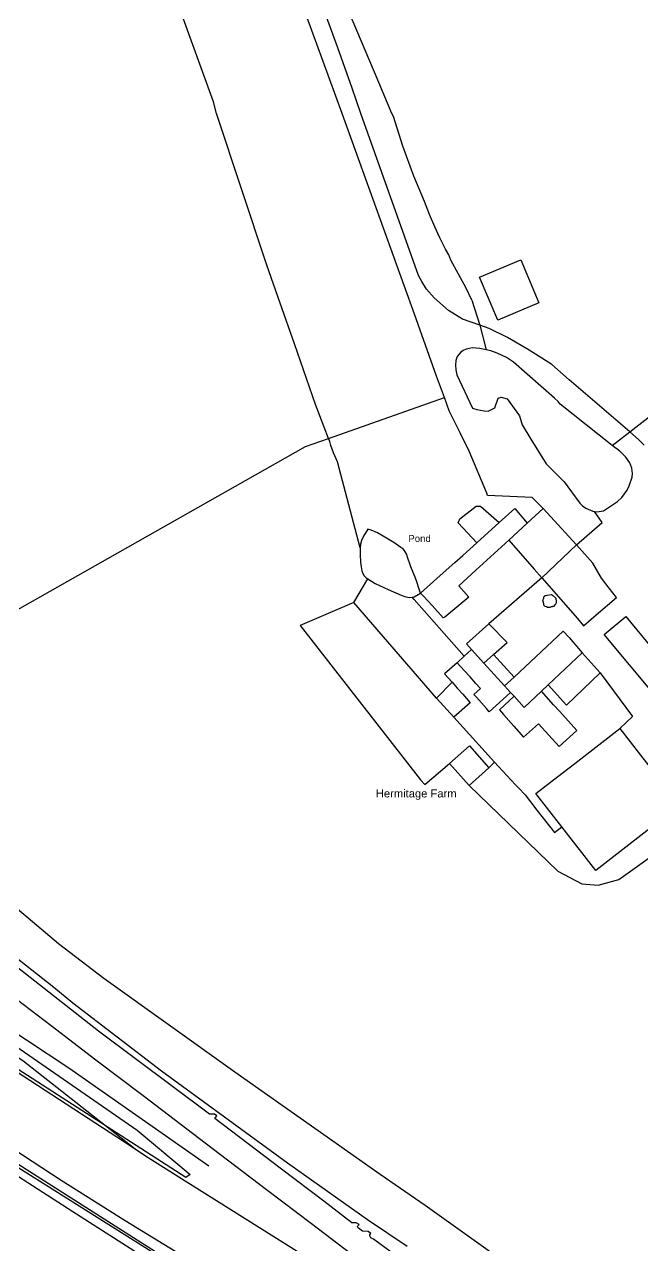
# Model space of a CAD drawing. Header units: millimetres. Extents: x 111502 to 977541, y 8702 to 1044108.
# Drawn here: x 975544.2 to 975679.4, y 476211.1 to 476478.1 of the extents above; entities that cross this region are included whole.
import ezdxf

# ---------------------------------------------------------------- set-up
doc = ezdxf.new("R2010")
doc.units = ezdxf.units.MM
doc.header["$LTSCALE"] = 0.25
doc.layers.add('X HVSS Site Background', color=8, linetype='Continuous')
doc.styles.add('OS Master Map$1$Standard', font='txt')

# ---------------------------------------------------------------- blocks, each defined once
blk = doc.blocks.new('OS MAP')
at = {"layer": 'X HVSS Site Background'}
for points in [[(489425.6, 240953.69), (489421.82, 240955.03), (489420.29, 240955.97), (489418.75, 240956.91), (489415.61, 240959.66), (489413.98, 240961.55), (489412.9, 240963.23), (489412.23, 240964.54), (489399.6, 241000), (489397.7, 241005.5), (489394.6, 241014.3), (489391.3, 241023.3)], [(489423.89, 240959.16), (489422.6, 240961.8), (489419.3, 240967.9), (489418.8, 240969.1), (489418.1, 240970.3), (489416.9, 240972.8), (489415.8, 240975.2), (489414.6, 240977.9), (489413.5, 240980.7), (489411.2, 240986.3), (489408.8, 240992.8), (489406.7, 240999.3), (489406.35, 241000), (489402.6, 241009), (489397.7, 241020.5), (489390.9, 241036.2), (489387.1, 241045.1), (489377.9, 241067.6), (489370.6, 241085.3)], [(489417.87, 240937.87), (489416.17, 240942.58), (489411.31, 240956.08), (489395.5, 241000), (489388.6, 241018.9), (489384.2, 241030.7), (489383.6, 241032.3), (489383, 241034), (489382.2, 241035.8), (489381.4, 241037.8), (489380.3, 241040.3), (489379.1, 241043), (489378, 241045.2), (489377.1, 241047.45), (489374.09, 241053.23), (489371.84, 241058.8), (489362.36, 241075.14), (489361.38, 241077.35), (489360.92, 241078.23), (489360.4, 241079.07), (489359.74, 241080), (489358.92, 241080.79), (489358.03, 241081.43)], [(489392.56, 240928.94), (489389.71, 240936.39), (489385.11, 240949.59), (489381.95, 240958.49), (489379.01, 240966.79), (489368.02, 241000), (489367.39, 241002.51), (489360.19, 241022.41), (489355.59, 241035.41), (489340.9, 241076.48)], [(489434.56, 240967.95), (489438.5, 240958.55), (489429.51, 240954.78), (489425.57, 240964.17), (489434.56, 240967.95)], [(489423.89, 240959.16), (489425.6, 240953.69)], [(489458.37, 240930.37), (489466.27, 240936.52), (489471, 240938.49), (489478.52, 240940.65), (489486.3, 240942.41), (489491.71, 240943.29), (489497.66, 240943.7), (489500, 240943.8), (489504.3, 240943.97), (489514.02, 240943.82), (489522.35, 240942.37), (489530.41, 240939.59), (489535.82, 240937.41), (489540.22, 240934.45), (489546.06, 240929.63), (489552.85, 240923.27), (489554.12, 240921.81), (489555.9, 240920.28), (489557.93, 240919.19), (489559.87, 240918.42), (489562.35, 240919.04), (489651.76, 240959.02)], [(489458.37, 240930.37), (489445.16, 240941.74), (489441.36, 240945.1), (489436.37, 240948.25), (489431.65, 240951.03), (489427.66, 240952.95), (489425.6, 240953.69)], [(489425.6, 240953.69), (489426.99, 240948.3)], [(489426.99, 240948.3), (489425.59, 240948.59), (489424.8, 240948.67), (489424.01, 240948.72), (489422.62, 240948.49), (489422, 240948.19), (489421.44, 240947.79), (489420.67, 240946.87), (489420.37, 240945.94), (489420.29, 240944.92), (489420.34, 240943.93), (489420.59, 240942.83), (489420.59, 240942.82), (489423.97, 240935.59), (489424.95, 240935.28), (489426.53, 240934.94), (489427.42, 240934.87), (489428.89, 240935.65), (489429.62, 240937.73), (489430.29, 240937.93), (489431.58, 240937.56), (489434.27, 240933.9), (489434.84, 240931.88), (489436.76, 240928.78), (489440.08, 240923.41), (489444.05, 240919.45), (489447.49, 240914.8), (489448.08, 240914.17), (489448.77, 240913.66), (489450.32, 240913.03), (489450.7, 240912.98)], [(489454.53, 240927.39), (489443.17, 240936.45), (489442.77, 240937.03), (489441.96, 240937.75), (489433, 240945.59), (489431.46, 240946.6), (489429.43, 240947.58), (489428, 240948.09), (489426.99, 240948.3)], [(489069.49, 240940.5), (489092.5, 240925.08), (489114.61, 240910.28), (489143.44, 240890.98), (489166.22, 240876.35), (489199.3, 240853.06), (489223.87, 240836.73), (489269.62, 240806.38), (489302.27, 240784.61), (489326.42, 240769.22), (489369.36, 240741.84), (489396.31, 240725.09), (489428.2, 240706.47), (489455.32, 240690.48), (489500, 240664.75), (489529.59, 240648.27), (489564.93, 240628.79), (489595.97, 240612.71), (489616.37, 240602.3)], [(489392.56, 240928.94), (489417.87, 240937.87)], [(489439.48, 240913.65), (489437.03, 240916), (489427.32, 240916.46), (489427.11, 240916.99), (489423.26, 240926.14), (489421.31, 240930.19), (489418.91, 240934.99), (489417.87, 240937.87)], [(489277.48, 240864.85), (489387.52, 240927.17), (489392.56, 240928.94)], [(489399.44, 240904.99), (489394.46, 240923.84), (489393.61, 240925.79), (489393.01, 240927.39), (489392.81, 240928.29), (489392.56, 240928.94)], [(489454.53, 240927.39), (489458.37, 240930.37)], [(489461.57, 240927.5), (489460.27, 240928.73), (489458.37, 240930.37)], [(489450.7, 240912.98), (489451.17, 240912.92), (489452.67, 240913.1), (489455.69, 240915.17), (489456.62, 240916.05), (489457.79, 240917.62), (489458.28, 240918.54), (489458.89, 240920.46), (489458.97, 240921.3), (489458.87, 240922.44), (489458.37, 240923.64), (489457.54, 240924.81), (489456.22, 240926.15), (489454.53, 240927.39)], [(489424.96, 240906.13), (489420.86, 240910.49), (489421.23, 240911.39), (489424.83, 240914.14), (489425.73, 240914.14), (489429.85, 240910.55)], [(489429.85, 240910.55), (489433.23, 240913.6), (489435.98, 240910.45)], [(489439.48, 240913.65), (489435.98, 240910.45)], [(489439.48, 240913.65), (489446.73, 240905.7)], [(489452.36, 240910.56), (489450.7, 240912.98)], [(489424.96, 240906.13), (489429.85, 240910.55)], [(489435.98, 240910.45), (489431.93, 240906.7)], [(489446.73, 240905.7), (489452.36, 240910.56)], [(489412.64, 240895.14), (489412.24, 240896.19), (489411.84, 240897.59), (489411.54, 240898.39), (489410.54, 240900.89), (489409.74, 240903.19), (489409.64, 240903.59), (489409.04, 240904.49), (489408.74, 240904.89), (489408.34, 240905.09), (489406.84, 240906.19), (489403.24, 240908.29), (489401.84, 240908.89), (489401.14, 240909.09), (489400.14, 240907.59), (489399.74, 240906.59), (489399.54, 240905.79), (489399.44, 240904.99)], [(489399.44, 240904.99), (489399.44, 240903.49), (489399.54, 240901.89), (489399.64, 240900.89), (489399.84, 240899.99), (489400.04, 240899.39), (489400.34, 240898.89), (489400.74, 240898.49), (489401.1, 240898.26)], [(489431.93, 240906.7), (489424.73, 240900.15), (489421.03, 240896.75), (489423.23, 240894.25), (489417.99, 240889.89), (489417.59, 240889.69), (489415.19, 240892.39), (489413.29, 240894.49), (489412.64, 240895.14)], [(489412.64, 240895.14), (489416.19, 240898.34), (489416.94, 240898.99), (489420.13, 240901.8), (489421.88, 240903.35), (489424.96, 240906.13)], [(489431.93, 240906.7), (489437.48, 240900.35), (489439.13, 240898.5)], [(489446.73, 240905.7), (489439.13, 240898.5)], [(489439.13, 240898.5), (489446.95, 240889.55), (489448.25, 240888), (489451.05, 240890.35), (489455.5, 240894.2), (489453.9, 240896.2), (489452.2, 240898.4), (489450.3, 240901.7), (489446.73, 240905.7)], [(489398.04, 240893.07), (489401.1, 240898.26)], [(489401.1, 240898.26), (489402.74, 240897.19), (489405.54, 240895.89), (489408.44, 240894.69), (489409.24, 240894.39), (489410.14, 240894.19), (489410.79, 240894.25)], [(489439.13, 240898.5), (489427.6, 240888.38)], [(489410.79, 240894.25), (489411.24, 240894.29), (489412.64, 240895.14)], [(489422.19, 240881.31), (489411.23, 240893.75), (489410.79, 240894.25)], [(489441.3, 240894.8), (489441.5, 240894.7), (489442.2, 240894), (489442.2, 240893.7), (489442.3, 240893.6), (489442.3, 240893.1), (489442.2, 240892.8), (489442.1, 240892.6), (489441.7, 240892.2), (489441.5, 240892.2), (489441.4, 240892.1), (489441.2, 240892.1), (489440.9, 240892), (489440.4, 240892), (489440.2, 240892.1), (489439.9, 240892.2), (489439.6, 240892.5), (489439.6, 240892.8), (489439.4, 240893.6), (489439.5, 240893.9), (489439.6, 240894), (489439.6, 240894.3), (489439.9, 240894.6), (489440.1, 240894.6), (489440.3, 240894.7), (489441.3, 240894.8)], [(489398.04, 240893.07), (489386.35, 240888.01), (489412.66, 240854.27), (489413.61, 240853.29), (489419.01, 240857.88)], [(489416.11, 240872.19), (489398.04, 240893.07)], [(489427.6, 240888.38), (489422.68, 240884.06)], [(489428.61, 240881.73), (489431.58, 240884.32), (489427.6, 240888.38)], [(489464.21, 240872.39), (489452.81, 240886.09), (489457.51, 240889.99), (489468.81, 240876.34)], [(489433.09, 240876.78), (489443.86, 240886.79), (489445.11, 240885.39), (489448.01, 240882.09)], [(489422.68, 240884.06), (489423.81, 240882.79)], [(489420.65, 240879.89), (489422.19, 240881.31)], [(489422.19, 240881.31), (489423.81, 240882.79)], [(489423.81, 240882.79), (489426.5, 240879.82)], [(489426.5, 240879.82), (489428.61, 240881.73)], [(489428.61, 240881.73), (489433.09, 240876.78)], [(489440.58, 240875.07), (489448.01, 240882.09)], [(489451.95, 240877.66), (489448.01, 240882.09)], [(489322.7, 240807.57), (489331.89, 240800.6), (489341.64, 240793.12), (489351.99, 240785.28), (489367.09, 240773.76), (489378.96, 240764.77), (489388.81, 240757.29), (489404.77, 240745.11)], [(489420.65, 240879.89), (489417.91, 240877.49), (489419.54, 240875.62)], [(489432.3, 240873.41), (489429.08, 240870.47), (489427.67, 240869.18), (489427.05, 240869.88), (489424.85, 240872.36), (489424.3, 240872.97), (489425.73, 240874.24), (489424.71, 240875.39), (489423.46, 240876.79), (489422.21, 240878.19), (489420.65, 240879.89)], [(489426.5, 240879.82), (489431.01, 240874.84)], [(489419.54, 240875.62), (489416.11, 240872.19)], [(489419.54, 240875.62), (489420.66, 240874.34), (489421.86, 240873.04), (489423.51, 240871.14), (489419.94, 240867.98)], [(489431.01, 240874.84), (489433.09, 240876.78)], [(489439.11, 240873.69), (489440.58, 240875.07)], [(489451.95, 240877.66), (489444.58, 240870.64), (489440.58, 240875.07)], [(489451.95, 240877.66), (489459.01, 240868.12), (489456.22, 240865.56)], [(489433.08, 240872.56), (489429.88, 240869.6), (489430.81, 240868.59), (489433.06, 240866.04), (489435.16, 240863.64), (489438.47, 240866.58), (489442.93, 240861.61), (489446.81, 240865.09), (489443.71, 240868.59), (489443.1, 240869.23), (489441.71, 240870.69), (489439.11, 240873.69)], [(489431.01, 240874.84), (489432.3, 240873.41)], [(489432.3, 240873.41), (489433.08, 240872.56)], [(489433.08, 240872.56), (489435.31, 240870.09), (489439.11, 240873.69)], [(489416.11, 240872.19), (489419.94, 240867.98)], [(489419.94, 240867.98), (489428.85, 240858.19)], [(489498.63, 240700.12), (489497.9, 240700.5), (489441.24, 240741.57), (489413.65, 240761.27), (489403.84, 240768.03), (489372.08, 240790.4), (489343.44, 240810.9), (489333.47, 240818.46), (489304.11, 240843.25), (489277.74, 240863.95), (489277.48, 240864.85)], [(489443.51, 240844.06), (489437.88, 240851.3), (489442.68, 240855.03), (489446.35, 240857.89), (489456.22, 240865.56)], [(489456.22, 240865.56), (489460.76, 240859.72), (489465.75, 240853.31), (489469.31, 240848.73)], [(489336.65, 240805.5), (489332.51, 240808.88), (489323.87, 240815.66), (489314.43, 240822.98), (489299.73, 240834.46), (489288.97, 240842.74), (489285.71, 240845.26), (489282.46, 240847.8), (489280.37, 240849.54), (489278.37, 240851.39), (489276.34, 240853.45), (489274.38, 240855.58), (489272.34, 240857.92), (489270.39, 240860.33), (489268.46, 240862.96)], [(489419.01, 240857.88), (489423.33, 240861.73), (489427.59, 240856.95)], [(489423.27, 240853.1), (489419.01, 240857.88)], [(489427.59, 240856.95), (489423.27, 240853.1)], [(489428.85, 240858.19), (489427.59, 240856.95)], [(489428.85, 240858.19), (489431.51, 240855.28), (489433.41, 240853.19), (489434.11, 240852.49), (489435.51, 240850.99)], [(489423.27, 240853.1), (489442.69, 240834.35), (489447.93, 240831.58), (489451.5, 240831.26), (489456.03, 240832.53), (489487.21, 240854.8), (489489.91, 240854.6)], [(489435.51, 240850.99), (489438.1, 240847.65), (489441.91, 240842.76), (489443.51, 240844.06)], [(489469.31, 240848.73), (489450.97, 240834.47), (489443.51, 240844.06)], [(489401.89, 240741.02), (489361.8, 240766.2), (489353.1, 240771.7), (489350.24, 240773.57), (489325.73, 240792.9), (489300.7, 240809.07), (489279.34, 240819.88), (489272.8, 240824.2), (489267.2, 240827.85), (489264.2, 240829.8), (489253.45, 240836.85), (489253.08, 240837.12)], [(489266.79, 240835.75), (489307.88, 240809.67), (489335.79, 240791.36), (489366.36, 240769.9)], [(489409.69, 240752.26), (489401.06, 240758.08), (489383.56, 240770.52), (489356, 240790.61), (489336.65, 240805.5)], [(489279.01, 240799.25), (489320.88, 240771.96), (489380.72, 240734.28), (489393.33, 240726.64)]]:
    blk.add_lwpolyline(points, dxfattribs=at)
at = {"layer": 'X HVSS Site Background', "flags": 128}
for points in [[(489425.6, 240953.69), (489421.82, 240955.03), (489421.82, 240955.03), (489420.29, 240955.97), (489420.29, 240955.97), (489418.75, 240956.91), (489418.75, 240956.91), (489415.61, 240959.66), (489415.61, 240959.66), (489413.98, 240961.55), (489413.98, 240961.55), (489412.9, 240963.23), (489412.9, 240963.23), (489412.23, 240964.54), (489412.23, 240964.54), (489399.6, 241000), (489399.6, 241000), (489397.7, 241005.5), (489397.7, 241005.5), (489394.6, 241014.3), (489394.6, 241014.3), (489391.3, 241023.3)], [(489423.89, 240959.16), (489422.6, 240961.8), (489422.6, 240961.8), (489419.3, 240967.9), (489419.3, 240967.9), (489418.8, 240969.1), (489418.8, 240969.1), (489418.1, 240970.3), (489418.1, 240970.3), (489416.9, 240972.8), (489416.9, 240972.8), (489415.8, 240975.2), (489415.8, 240975.2), (489414.6, 240977.9), (489414.6, 240977.9), (489413.5, 240980.7), (489413.5, 240980.7), (489411.2, 240986.3), (489411.2, 240986.3), (489408.8, 240992.8), (489408.8, 240992.8), (489406.7, 240999.3), (489406.7, 240999.3), (489406.35, 241000), (489406.35, 241000), (489402.6, 241009), (489402.6, 241009), (489397.7, 241020.5)], [(489417.87, 240937.87), (489416.17, 240942.58), (489416.17, 240942.58), (489411.31, 240956.08), (489411.31, 240956.08), (489395.5, 241000), (489395.5, 241000), (489388.6, 241018.9), (489388.6, 241018.9), (489384.2, 241030.7)], [(489392.56, 240928.94), (489389.71, 240936.39), (489389.71, 240936.39), (489385.11, 240949.59), (489385.11, 240949.59), (489381.95, 240958.49), (489381.95, 240958.49), (489379.01, 240966.79), (489379.01, 240966.79), (489368.02, 241000), (489368.02, 241000), (489367.39, 241002.51), (489367.39, 241002.51), (489360.19, 241022.41), (489360.19, 241022.41), (489355.59, 241035.41), (489355.59, 241035.41), (489340.9, 241076.48)], [(489336.65, 240805.5), (489332.51, 240808.88), (489332.51, 240808.88), (489323.87, 240815.66)], [(489458.37, 240930.37), (489466.27, 240936.52)], [(489434.56, 240967.95), (489438.5, 240958.55), (489438.5, 240958.55), (489429.51, 240954.78), (489429.51, 240954.78), (489425.57, 240964.17), (489425.57, 240964.17), (489434.56, 240967.95)], [(489423.89, 240959.16), (489425.6, 240953.69)], [(489458.37, 240930.37), (489445.16, 240941.74), (489445.16, 240941.74), (489441.36, 240945.1), (489441.36, 240945.1), (489436.37, 240948.25), (489436.37, 240948.25), (489431.65, 240951.03), (489431.65, 240951.03), (489427.66, 240952.95), (489427.66, 240952.95), (489425.6, 240953.69)], [(489425.6, 240953.69), (489426.99, 240948.3)], [(489426.99, 240948.3), (489425.59, 240948.59), (489425.59, 240948.59), (489424.8, 240948.67), (489424.8, 240948.67), (489424.01, 240948.72), (489424.01, 240948.72), (489422.62, 240948.49), (489422.62, 240948.49), (489422, 240948.19), (489422, 240948.19), (489421.44, 240947.79), (489421.44, 240947.79), (489420.67, 240946.87), (489420.67, 240946.87), (489420.37, 240945.94), (489420.37, 240945.94), (489420.29, 240944.92), (489420.29, 240944.92), (489420.34, 240943.93), (489420.34, 240943.93), (489420.59, 240942.83), (489420.59, 240942.83), (489420.59, 240942.82), (489420.59, 240942.82), (489423.97, 240935.59), (489423.97, 240935.59), (489424.95, 240935.28), (489424.95, 240935.28), (489426.53, 240934.94), (489426.53, 240934.94), (489427.42, 240934.87), (489427.42, 240934.87), (489428.89, 240935.65), (489428.89, 240935.65), (489429.62, 240937.73), (489429.62, 240937.73), (489430.29, 240937.93), (489430.29, 240937.93), (489431.58, 240937.56), (489431.58, 240937.56), (489434.27, 240933.9), (489434.27, 240933.9), (489434.84, 240931.88), (489434.84, 240931.88), (489436.76, 240928.78), (489436.76, 240928.78), (489440.08, 240923.41), (489440.08, 240923.41), (489444.05, 240919.45), (489444.05, 240919.45), (489447.49, 240914.8), (489447.49, 240914.8), (489448.08, 240914.17), (489448.08, 240914.17), (489448.77, 240913.66), (489448.77, 240913.66), (489450.32, 240913.03), (489450.32, 240913.03), (489450.7, 240912.98)], [(489454.53, 240927.39), (489443.17, 240936.45), (489443.17, 240936.45), (489442.77, 240937.03), (489442.77, 240937.03), (489441.96, 240937.75), (489441.96, 240937.75), (489433, 240945.59), (489433, 240945.59), (489431.46, 240946.6), (489431.46, 240946.6), (489429.43, 240947.58), (489429.43, 240947.58), (489428, 240948.09), (489428, 240948.09), (489426.99, 240948.3)], [(489392.56, 240928.94), (489417.87, 240937.87)], [(489439.48, 240913.65), (489437.03, 240916), (489437.03, 240916), (489427.32, 240916.46), (489427.32, 240916.46), (489427.11, 240916.99), (489427.11, 240916.99), (489423.26, 240926.14), (489423.26, 240926.14), (489421.31, 240930.19), (489421.31, 240930.19), (489418.91, 240934.99), (489418.91, 240934.99), (489417.87, 240937.87)], [(489277.48, 240864.85), (489387.52, 240927.17), (489387.52, 240927.17), (489392.56, 240928.94)], [(489399.44, 240904.99), (489394.46, 240923.84), (489394.46, 240923.84), (489393.61, 240925.79), (489393.61, 240925.79), (489393.01, 240927.39), (489393.01, 240927.39), (489392.81, 240928.29), (489392.81, 240928.29), (489392.56, 240928.94)], [(489454.53, 240927.39), (489458.37, 240930.37)], [(489461.57, 240927.5), (489460.27, 240928.73), (489460.27, 240928.73), (489458.37, 240930.37)], [(489450.7, 240912.98), (489451.17, 240912.92), (489451.17, 240912.92), (489452.67, 240913.1), (489452.67, 240913.1), (489455.69, 240915.17), (489455.69, 240915.17), (489456.62, 240916.05), (489456.62, 240916.05), (489457.79, 240917.62), (489457.79, 240917.62), (489458.28, 240918.54), (489458.28, 240918.54), (489458.89, 240920.46), (489458.89, 240920.46), (489458.97, 240921.3), (489458.97, 240921.3), (489458.87, 240922.44), (489458.87, 240922.44), (489458.37, 240923.64), (489458.37, 240923.64), (489457.54, 240924.81), (489457.54, 240924.81), (489456.22, 240926.15), (489456.22, 240926.15), (489454.53, 240927.39)], [(489424.96, 240906.13), (489420.86, 240910.49), (489420.86, 240910.49), (489421.23, 240911.39), (489421.23, 240911.39), (489424.83, 240914.14), (489424.83, 240914.14), (489425.73, 240914.14), (489425.73, 240914.14), (489429.85, 240910.55)], [(489429.85, 240910.55), (489433.23, 240913.6), (489433.23, 240913.6), (489435.98, 240910.45)], [(489439.48, 240913.65), (489435.98, 240910.45)], [(489439.48, 240913.65), (489446.73, 240905.7)], [(489452.36, 240910.56), (489450.7, 240912.98)], [(489424.96, 240906.13), (489429.85, 240910.55)], [(489435.98, 240910.45), (489431.93, 240906.7)], [(489446.73, 240905.7), (489452.36, 240910.56)], [(489412.64, 240895.14), (489412.24, 240896.19), (489412.24, 240896.19), (489411.84, 240897.59), (489411.84, 240897.59), (489411.54, 240898.39), (489411.54, 240898.39), (489410.54, 240900.89), (489410.54, 240900.89), (489409.74, 240903.19), (489409.74, 240903.19), (489409.64, 240903.59), (489409.64, 240903.59), (489409.04, 240904.49), (489409.04, 240904.49), (489408.74, 240904.89), (489408.74, 240904.89), (489408.34, 240905.09), (489408.34, 240905.09), (489406.84, 240906.19), (489406.84, 240906.19), (489403.24, 240908.29), (489403.24, 240908.29), (489401.84, 240908.89), (489401.84, 240908.89), (489401.14, 240909.09), (489401.14, 240909.09), (489400.14, 240907.59), (489400.14, 240907.59), (489399.74, 240906.59), (489399.74, 240906.59), (489399.54, 240905.79), (489399.54, 240905.79), (489399.44, 240904.99)], [(489399.44, 240904.99), (489399.44, 240903.49), (489399.44, 240903.49), (489399.54, 240901.89), (489399.54, 240901.89), (489399.64, 240900.89), (489399.64, 240900.89), (489399.84, 240899.99), (489399.84, 240899.99), (489400.04, 240899.39), (489400.04, 240899.39), (489400.34, 240898.89), (489400.34, 240898.89), (489400.74, 240898.49), (489400.74, 240898.49), (489401.1, 240898.26)], [(489431.93, 240906.7), (489424.73, 240900.15), (489424.73, 240900.15), (489421.03, 240896.75), (489421.03, 240896.75), (489423.23, 240894.25), (489423.23, 240894.25), (489417.99, 240889.89), (489417.99, 240889.89), (489417.59, 240889.69), (489417.59, 240889.69), (489415.19, 240892.39), (489415.19, 240892.39), (489413.29, 240894.49), (489413.29, 240894.49), (489412.64, 240895.14)], [(489412.64, 240895.14), (489416.19, 240898.34), (489416.19, 240898.34), (489416.94, 240898.99), (489416.94, 240898.99), (489420.13, 240901.8), (489420.13, 240901.8), (489421.88, 240903.35), (489421.88, 240903.35), (489424.96, 240906.13)], [(489431.93, 240906.7), (489437.48, 240900.35), (489437.48, 240900.35), (489439.13, 240898.5)], [(489439.13, 240898.5), (489446.95, 240889.55), (489446.95, 240889.55), (489448.25, 240888), (489448.25, 240888), (489451.05, 240890.35), (489451.05, 240890.35), (489455.5, 240894.2), (489455.5, 240894.2), (489453.9, 240896.2), (489453.9, 240896.2), (489452.2, 240898.4), (489452.2, 240898.4), (489450.3, 240901.7), (489450.3, 240901.7), (489446.73, 240905.7)], [(489446.73, 240905.7), (489439.13, 240898.5)], [(489398.04, 240893.07), (489401.1, 240898.26)], [(489401.1, 240898.26), (489402.74, 240897.19), (489402.74, 240897.19), (489405.54, 240895.89), (489405.54, 240895.89), (489408.44, 240894.69), (489408.44, 240894.69), (489409.24, 240894.39), (489409.24, 240894.39), (489410.14, 240894.19), (489410.14, 240894.19), (489410.79, 240894.25)], [(489439.13, 240898.5), (489427.6, 240888.38)], [(489410.79, 240894.25), (489411.24, 240894.29), (489411.24, 240894.29), (489412.64, 240895.14)], [(489422.19, 240881.31), (489411.23, 240893.75), (489411.23, 240893.75), (489410.79, 240894.25)], [(489441.3, 240894.8), (489441.5, 240894.7), (489441.5, 240894.7), (489442.2, 240894), (489442.2, 240894), (489442.2, 240893.7), (489442.2, 240893.7), (489442.3, 240893.6), (489442.3, 240893.6), (489442.3, 240893.1), (489442.3, 240893.1), (489442.2, 240892.8), (489442.2, 240892.8), (489442.1, 240892.6), (489442.1, 240892.6), (489441.7, 240892.2), (489441.7, 240892.2), (489441.5, 240892.2), (489441.5, 240892.2), (489441.4, 240892.1), (489441.4, 240892.1), (489441.2, 240892.1), (489441.2, 240892.1), (489440.9, 240892), (489440.9, 240892), (489440.4, 240892), (489440.4, 240892), (489440.2, 240892.1), (489440.2, 240892.1), (489439.9, 240892.2), (489439.9, 240892.2), (489439.6, 240892.5), (489439.6, 240892.5), (489439.6, 240892.8), (489439.6, 240892.8), (489439.4, 240893.6), (489439.4, 240893.6), (489439.5, 240893.9), (489439.5, 240893.9), (489439.6, 240894), (489439.6, 240894), (489439.6, 240894.3), (489439.6, 240894.3), (489439.9, 240894.6), (489439.9, 240894.6), (489440.1, 240894.6), (489440.1, 240894.6), (489440.3, 240894.7), (489440.3, 240894.7), (489441.3, 240894.8)], [(489398.04, 240893.07), (489386.35, 240888.01), (489386.35, 240888.01), (489412.66, 240854.27), (489412.66, 240854.27), (489413.61, 240853.29), (489413.61, 240853.29), (489419.01, 240857.88)], [(489416.11, 240872.19), (489398.04, 240893.07)], [(489407.8, 240749.85), (489402.65, 240753.69), (489402.65, 240753.69), (489402.36, 240753.85), (489402.36, 240753.85), (489402.07, 240754.01), (489402.07, 240754.01), (489401.81, 240754.2), (489401.81, 240754.2), (489401.64, 240754.45), (489401.64, 240754.45), (489401.59, 240754.65), (489401.59, 240754.65), (489401.59, 240754.81), (489401.59, 240754.81), (489401.79, 240755.11), (489401.79, 240755.11), (489401.23, 240755.56), (489401.23, 240755.56), (489399.97, 240755.67), (489399.97, 240755.67), (489399.06, 240756.32), (489399.06, 240756.32), (489398.94, 240756.43), (489398.94, 240756.43), (489398.86, 240756.57), (489398.86, 240756.57), (489398.91, 240756.78), (489398.91, 240756.78), (489399.21, 240757.08), (489399.21, 240757.08), (489398.56, 240757.48), (489398.56, 240757.48), (489397.65, 240757.43), (489397.65, 240757.43), (489391.49, 240762.18), (489391.49, 240762.18), (489382.24, 240769.21), (489382.24, 240769.21), (489367.7, 240780.23), (489367.7, 240780.23), (489368.1, 240780.83), (489368.1, 240780.83), (489367.6, 240781.24), (489367.6, 240781.24), (489366.49, 240781.24), (489366.49, 240781.24), (489342.25, 240799.38), (489342.25, 240799.38), (489326.29, 240811.91), (489326.29, 240811.91), (489317.35, 240818.79)], [(489427.6, 240888.38), (489422.68, 240884.06)], [(489428.61, 240881.73), (489431.58, 240884.32), (489431.58, 240884.32), (489427.6, 240888.38)], [(489464.21, 240872.39), (489452.81, 240886.09), (489452.81, 240886.09), (489457.51, 240889.99), (489457.51, 240889.99), (489468.81, 240876.34)], [(489433.09, 240876.78), (489443.86, 240886.79), (489443.86, 240886.79), (489445.11, 240885.39), (489445.11, 240885.39), (489448.01, 240882.09)], [(489422.68, 240884.06), (489423.81, 240882.79)], [(489420.65, 240879.89), (489422.19, 240881.31)], [(489422.19, 240881.31), (489423.81, 240882.79)], [(489423.81, 240882.79), (489426.5, 240879.82)], [(489426.5, 240879.82), (489428.61, 240881.73)], [(489428.61, 240881.73), (489433.09, 240876.78)], [(489440.58, 240875.07), (489448.01, 240882.09)], [(489451.95, 240877.66), (489448.01, 240882.09)], [(489322.7, 240807.57), (489331.89, 240800.6), (489331.89, 240800.6), (489341.64, 240793.12), (489341.64, 240793.12), (489351.99, 240785.28), (489351.99, 240785.28), (489367.09, 240773.76), (489367.09, 240773.76), (489378.96, 240764.77), (489378.96, 240764.77), (489388.81, 240757.29), (489388.81, 240757.29), (489404.77, 240745.11)], [(489420.65, 240879.89), (489417.91, 240877.49), (489417.91, 240877.49), (489419.54, 240875.62)], [(489432.3, 240873.41), (489429.08, 240870.47), (489429.08, 240870.47), (489427.67, 240869.18), (489427.67, 240869.18), (489427.05, 240869.88), (489427.05, 240869.88), (489424.85, 240872.36), (489424.85, 240872.36), (489424.3, 240872.97), (489424.3, 240872.97), (489425.73, 240874.24), (489425.73, 240874.24), (489424.71, 240875.39), (489424.71, 240875.39), (489423.46, 240876.79), (489423.46, 240876.79), (489422.21, 240878.19), (489422.21, 240878.19), (489420.65, 240879.89)], [(489426.5, 240879.82), (489431.01, 240874.84)], [(489419.54, 240875.62), (489416.11, 240872.19)], [(489419.54, 240875.62), (489420.66, 240874.34), (489420.66, 240874.34), (489421.86, 240873.04), (489421.86, 240873.04), (489423.51, 240871.14), (489423.51, 240871.14), (489419.94, 240867.98)], [(489431.01, 240874.84), (489433.09, 240876.78)], [(489439.11, 240873.69), (489440.58, 240875.07)], [(489451.95, 240877.66), (489444.58, 240870.64), (489444.58, 240870.64), (489440.58, 240875.07)], [(489451.95, 240877.66), (489459.01, 240868.12), (489459.01, 240868.12), (489456.22, 240865.56)], [(489433.08, 240872.56), (489429.88, 240869.6), (489429.88, 240869.6), (489430.81, 240868.59), (489430.81, 240868.59), (489433.06, 240866.04), (489433.06, 240866.04), (489435.16, 240863.64), (489435.16, 240863.64), (489438.47, 240866.58), (489438.47, 240866.58), (489442.93, 240861.61), (489442.93, 240861.61), (489446.81, 240865.09), (489446.81, 240865.09), (489443.71, 240868.59), (489443.71, 240868.59), (489443.1, 240869.23), (489443.1, 240869.23), (489441.71, 240870.69), (489441.71, 240870.69), (489439.11, 240873.69)], [(489431.01, 240874.84), (489432.3, 240873.41)], [(489432.3, 240873.41), (489433.08, 240872.56)], [(489433.08, 240872.56), (489435.31, 240870.09), (489435.31, 240870.09), (489439.11, 240873.69)], [(489416.11, 240872.19), (489419.94, 240867.98)], [(489419.94, 240867.98), (489428.85, 240858.19)], [(489498.63, 240700.12), (489497.9, 240700.5), (489497.9, 240700.5), (489441.24, 240741.57), (489441.24, 240741.57), (489413.65, 240761.27), (489413.65, 240761.27), (489403.84, 240768.03), (489403.84, 240768.03), (489372.08, 240790.4), (489372.08, 240790.4), (489343.44, 240810.9), (489343.44, 240810.9), (489333.47, 240818.46), (489333.47, 240818.46), (489304.11, 240843.25), (489304.11, 240843.25), (489277.74, 240863.95), (489277.74, 240863.95), (489277.48, 240864.85)], [(489443.51, 240844.06), (489437.88, 240851.3), (489437.88, 240851.3), (489442.68, 240855.03), (489442.68, 240855.03), (489446.35, 240857.89), (489446.35, 240857.89), (489456.22, 240865.56)], [(489456.22, 240865.56), (489460.76, 240859.72), (489460.76, 240859.72), (489465.75, 240853.31), (489465.75, 240853.31), (489469.31, 240848.73)], [(489419.01, 240857.88), (489423.33, 240861.73), (489423.33, 240861.73), (489427.59, 240856.95)], [(489423.27, 240853.1), (489419.01, 240857.88)], [(489427.59, 240856.95), (489423.27, 240853.1)], [(489428.85, 240858.19), (489427.59, 240856.95)], [(489428.85, 240858.19), (489431.51, 240855.28), (489431.51, 240855.28), (489433.41, 240853.19), (489433.41, 240853.19), (489434.11, 240852.49), (489434.11, 240852.49), (489435.51, 240850.99)], [(489423.27, 240853.1), (489442.69, 240834.35), (489442.69, 240834.35), (489447.93, 240831.58), (489447.93, 240831.58), (489451.5, 240831.26), (489451.5, 240831.26), (489456.03, 240832.53), (489456.03, 240832.53), (489487.21, 240854.8), (489487.21, 240854.8), (489489.91, 240854.6)], [(489435.51, 240850.99), (489438.1, 240847.65), (489438.1, 240847.65), (489441.91, 240842.76), (489441.91, 240842.76), (489443.51, 240844.06)], [(489469.31, 240848.73), (489450.97, 240834.47), (489450.97, 240834.47), (489443.51, 240844.06)], [(489362.3, 240768), (489361.35, 240767.4), (489361.35, 240767.4), (489314.8, 240797.35)], [(489315.6, 240802), (489350.7, 240777.7), (489350.7, 240777.7), (489362.3, 240768)], [(489401.89, 240741.02), (489361.8, 240766.2), (489361.8, 240766.2), (489353.1, 240771.7), (489353.1, 240771.7), (489347.9, 240775.1), (489347.9, 240775.1), (489298.7, 240807.1), (489298.7, 240807.1), (489272.8, 240824.2), (489272.8, 240824.2), (489267.2, 240827.85), (489267.2, 240827.85), (489264.2, 240829.8), (489264.2, 240829.8), (489253.45, 240836.85), (489253.45, 240836.85), (489253.08, 240837.12)], [(489253.7, 240819.88), (489264.1, 240812.8), (489264.1, 240812.8), (489278.3, 240803.3), (489278.3, 240803.3), (489293.3, 240793.7), (489293.3, 240793.7), (489308.8, 240783.3), (489308.8, 240783.3), (489321.4, 240775.1), (489321.4, 240775.1), (489334.1, 240766.8), (489334.1, 240766.8), (489348.1, 240758), (489348.1, 240758), (489366.3, 240746.8), (489366.3, 240746.8), (489381.9, 240737.1), (489381.9, 240737.1), (489391.35, 240731.17)], [(489253.9, 240814.07), (489265.6, 240806.3), (489265.6, 240806.3), (489282.2, 240795.3), (489282.2, 240795.3), (489298.8, 240784.4), (489298.8, 240784.4), (489314.6, 240774.1), (489314.6, 240774.1), (489336.6, 240759.9), (489336.6, 240759.9), (489352.8, 240749.6), (489352.8, 240749.6), (489368.7, 240739.6), (489368.7, 240739.6), (489387.7, 240727.9), (489387.7, 240727.9), (489408.5, 240715.2), (489408.5, 240715.2), (489426.5, 240705), (489426.5, 240705), (489436.56, 240699.11)]]:
    blk.add_lwpolyline(points, dxfattribs=at)
at = {"layer": 'X HVSS Site Background', "attachment_point": 7, "style": 'OS Master Map$1$Standard'}
for s, insert, char_height in [('{\\farial|b0|i0|c0|p34;Pond}', (489409.99, 240906.29), 1.5), ('{\\farial|b0|i0|c0|p34;Hermitage Farm}', (489402.87, 240849.93), 1.75)]:
    blk.add_mtext(s, dxfattribs=dict(at, insert=insert, char_height=char_height))

msp = doc.modelspace()

# ---------------------------------------------------------------- block references
at = {"lineweight": 0}
msp.add_blockref('OS MAP', (486218.2, 235458.61), dxfattribs=at)

doc.saveas('drawing.dxf')
